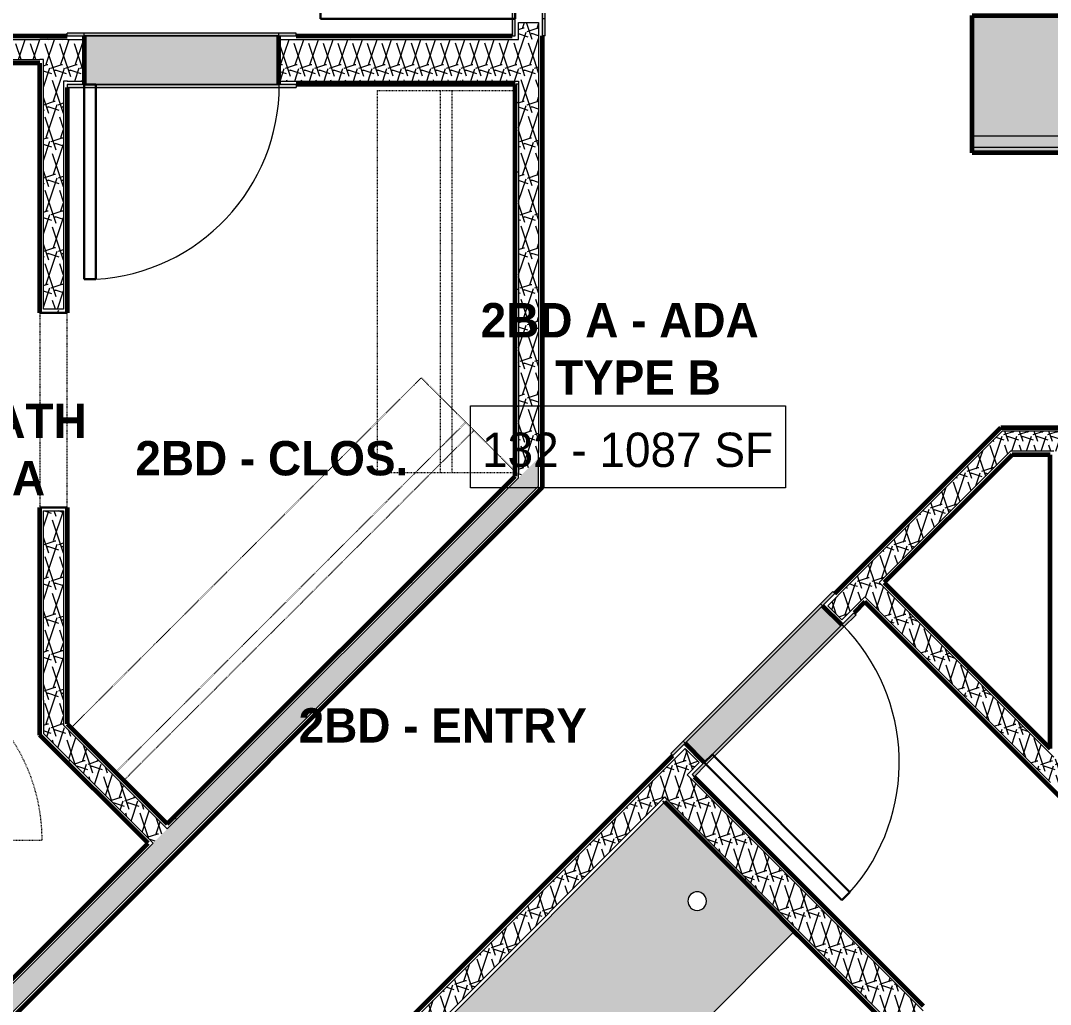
# Model space of a CAD drawing. Header units: inches. Extents: x -4110 to -1807, y 9775 to 11251.
# Drawn here: x -2441.7 to -2261.8, y 10514.4 to 10686.3 of the extents above; entities that cross this region are included whole.
import ezdxf

# ---------------------------------------------------------------- set-up
doc = ezdxf.new("R2010")
doc.units = ezdxf.units.IN
doc.header["$MEASUREMENT"] = 0
doc.linetypes.add('Dash', pattern=[0.25, 0.125, -0.125])
doc.linetypes.add('Overhead', pattern=[0.15625, 0.09375, -0.0625])
for name, color, linetype, lineweight in [('0-1', 7, 'Continuous', 5), ('0-2', 7, 'Continuous', 9), ('A-AREA-IDEN', 2, 'Continuous', 9), ('A-DETL-MEDM-1', 50, 'Continuous', 30), ('A-DETL-MEDM-2', 33, 'Overhead', 9), ('A-DOOR-3', 7, 'Continuous', 9), ('A-DOOR-4', 50, 'Continuous', 30), ('A-DOOR-5', 31, 'Overhead', 9), ('A-DOOR-FRAM-1', 31, 'Continuous', 18), ('A-DOOR-FRAM-2', 7, 'Continuous', 9), ('A-WALL-1', 8, 'Continuous', 5), ('A-WALL-5', 250, 'Continuous', 60), ('A-WALL-6', 10, 'Continuous', 18), ('A-WALL-PATT-1', 7, 'Continuous', 9), ('A-WALL-PATT-2', 253, 'Continuous', 9), ('I-WALL-1', 8, 'Continuous', 5), ('I-WALL-2', 250, 'Continuous', 60), ('I-WALL-3', 10, 'Continuous', 18), ('P-SANR-FIXT-2', 7, 'Continuous', 9), ('P-SANR-FIXT-3', 90, 'Continuous', 9), ('P-SANR-FIXT-4', 253, 'Continuous', 9), ('P-SANR-FIXT-HDLN-1', 7, 'Dash', 9), ('Q-CASE-1', 7, 'Continuous', 9), ('Q-CASE-6', 253, 'Continuous', 9), ('Q-CASE-7', 250, 'Continuous', 60), ('Q-CASE-HDLN-1', 7, 'Dash', 9)]:
    doc.layers.add(name, color=color, linetype=linetype, lineweight=lineweight)
doc.styles.add('Century Gothic', font='ufonts.com_century-gothic.ttf', dxfattribs={"height": 6})
doc.styles.add('Century Gothic_B', font='GOTHICB.TTF', dxfattribs={"height": 6})
pattern_1 = [(0, (0, 0), (20.48, 5.12), [0.845, -14.515, 0.845, -14.515, -81.92]), (0, (0, 0), (20.48, 5.12), [-30.72, 0.845, -29.875, 0.845, -14.515, -35.84]), (0, (0, 0), (20.48, 5.12), [-76.8, 0.845, -9.395, 0.845, -24.755]), (120, (7.68, 2.56), (-14.67405, 15.1762003), [0.845, -14.515, 0.845, -14.515, -81.92]), (120, (7.68, 2.56), (-14.67405, 15.1762003), [-30.72, 0.845, -29.875, 0.845, -14.515, -35.84]), (120, (7.68, 2.56), (-14.67405, 15.1762003), [-76.8, 0.845, -9.395, 0.845, -24.755]), (240, (10.24, 12.8), (-5.80595, -20.2962003), [0.845, -14.515, 0.845, -14.515, -81.92]), (240, (10.24, 12.8), (-5.80595, -20.2962003), [-30.72, 0.845, -29.875, 0.845, -14.515, -35.84]), (240, (10.24, 12.8), (-5.80595, -20.2962003), [-76.8, 0.845, -9.395, 0.845, -24.755])]
pattern_2 = [(161.57, (0.32, 0.32), (-2.560496185, -0.000537386), [0, -18.214, 2.022, 0]), (18.43, (-0.32, 0.32), (-2.560496185, 0.000537386), [0, -18.214, 2.022, 0]), (108.43, (0.32, 0.32), (1.27922091, -6.400876726), [6.07, -14.166]), (71.57, (-0.32, 0.32), (1.27922091, 6.400876726), [6.07, -14.166])]

# ---------------------------------------------------------------- blocks, each defined once
blk = doc.blocks.new('SWING - SINGLE - FLUSH - SWING - FLUSH - 2-10 x 6-8 - PRIVACY-3983846-ENLARGED RCP - 1ST FLOOR PLAN - WEST')
at = {"layer": 'A-DOOR-FRAM-1'}
for points in [[(-20, 2.38), (-17, 2.38), (-17, 2.88), (-20, 2.88)], [(-17, 2.38), (17, 2.38), (17, 2.88), (-17, 2.88)], [(17, 2.38), (20, 2.38), (20, 2.88), (17, 2.88)], [(-20, -2.87), (-17, -2.87), (-17, -2.37), (-20, -2.37)], [(-17, -2.37), (-17, -2.87), (17, -2.87), (17, -2.37), (-16.46, -2.37)], [(17, -2.87), (20, -2.87), (20, -2.37), (17, -2.37)]]:
    blk.add_hatch(color=256, dxfattribs=at).paths.add_polyline_path(points, flags=0)
at = {"layer": 'A-DOOR-3'}
blk.add_arc((17, -2.37), 34.07, 180, 266.6343, dxfattribs=at)
at = {"layer": 'A-DOOR-4'}
for p, q in [((15, -2.37), (15, -36.38)), ((17, -2.37), (15, -2.37)), ((17, -2.37), (17, -36.38)), ((17, -36.38), (15, -36.38))]:
    blk.add_line(p, q, dxfattribs=at)
at = {"layer": 'A-DOOR-FRAM-2'}
for p, q in [((-17, 2.88), (-20, 2.88)), ((-20, 2.88), (-20, 2.38)), ((-20, 2.38), (-17, 2.38)), ((17, 2.88), (-17, 2.88)), ((-17, 2.88), (-17, 2.38)), ((-17, 2.38), (17, 2.38)), ((20, 2.88), (17, 2.88)), ((17, 2.88), (17, 2.38)), ((17, 2.38), (20, 2.38)), ((20, 2.88), (20, 2.38)), ((-17, -2.37), (-20, -2.37)), ((-20, -2.87), (-20, -2.37)), ((-20, -2.87), (-17, -2.87)), ((17, -2.37), (-17, -2.37)), ((-17, -2.87), (-17, -2.37)), ((-17, -2.87), (17, -2.87)), ((20, -2.37), (17, -2.37)), ((17, -2.87), (17, -2.37)), ((17, -2.87), (20, -2.87)), ((20, -2.87), (20, -2.37))]:
    blk.add_line(p, q, dxfattribs=at)
blk = doc.blocks.new('CTS6032CP - CTS6032CP-3806613-ENLARGED RCP - 1ST FLOOR PLAN - WEST')
at = {"layer": 'P-SANR-FIXT-3'}
h = blk.add_hatch(color=256, dxfattribs=at)
h.paths.add_polyline_path([(0, -33), (0.13, -33), (0.13, -32), (59.88, -32), (59.88, -33), (60, -33), (60, 0), (0, 0), (0, -32.12)], flags=0)
h.paths.add_polyline_path([(50.85, -17.4), (50.59, -17.06), (50.43, -16.67), (50.38, -16.25), (50.43, -15.83), (50.59, -15.44), (50.85, -15.1), (51.19, -14.84), (51.58, -14.68), (52, -14.62), (52.42, -14.68), (52.81, -14.84), (53.19, -15.15), (53.41, -15.44), (53.57, -15.83), (53.63, -16.25), (53.57, -16.67), (53.41, -17.06), (53.15, -17.4), (52.81, -17.66), (52.42, -17.82), (52, -17.87), (51.58, -17.82), (51.19, -17.66)], flags=0)
at = {"layer": 'P-SANR-FIXT-2'}
for p, q in [((0, -33), (0, 0)), ((0, 0), (60, 0)), ((60, 0), (60, -33)), ((59.88, -32), (0.13, -32)), ((0.13, -32), (0.13, -33)), ((59.88, -33), (59.88, -32)), ((0.13, -33), (0, -33)), ((60, -33), (59.88, -33))]:
    blk.add_line(p, q, dxfattribs=at)
for radius, start, end in [(1.62, 0, 180), (1.63, 180, 360)]:
    blk.add_arc((52, -16.25), radius, start, end, dxfattribs=at)
blk = doc.blocks.new('Door-Opening - CLEAR OPENING - 34_ x 80_-3928388-ENLARGED RCP - 1ST FLOOR PLAN - WEST')
at = {"layer": 'A-DETL-MEDM-1'}
for p, q in [((-17.32, 2.38), (-17.32, -2.37)), ((16.68, -2.37), (16.68, 2.38))]:
    blk.add_line(p, q, dxfattribs=at)
at = {"layer": 'A-DETL-MEDM-2'}
blk.add_line((-17.32, -2.37), (16.68, -2.37), dxfattribs=at)
at = {"layer": 'A-DOOR-5'}
blk.add_line((16.68, 2.38), (-17.32, 2.38), dxfattribs=at)
blk = doc.blocks.new('OD_CW_Closet - OD_CW_Closet-3809433-ENLARGED RCP - 1ST FLOOR PLAN - WEST')
at = {"layer": 'Q-CASE-HDLN-1'}
for p, q in [((0.74, -24), (0.74, 0)), ((0.74, 0), (67.55, 0)), ((67.55, 0), (67.55, -24)), ((0.74, -11), (67.55, -11)), ((0.74, -13), (67.55, -13))]:
    blk.add_line(p, q, dxfattribs=at)
blk = doc.blocks.new('OD_CW_Closet - OD_CW_Closet-3810279-ENLARGED RCP - 1ST FLOOR PLAN - WEST')
at = {"layer": 'Q-CASE-HDLN-1'}
for p, q in [((0.74, 0), (87.24, 0)), ((87.24, 0), (87.24, -23.16)), ((0.74, -11), (87.24, -11)), ((0.74, -13), (87.24, -13))]:
    blk.add_line(p, q, dxfattribs=at)
blk = doc.blocks.new('SWING - SINGLE - FLUSH - SWING - FLUSH - 2-10 x 6-8 - PRIVACY-3983848-ENLARGED RCP - 1ST FLOOR PLAN - WEST')
at = {"layer": 'A-DOOR-FRAM-1'}
for points in [[(-17, 4.75), (-20, 4.75), (-20, 4.25), (-17, 4.25)], [(-3.1, 4.75), (-17, 4.75), (-17, 4.25), (17, 4.25), (17, 4.75)], [(20, 4.75), (17, 4.75), (17, 4.25), (20, 4.25), (20, 4.29)], [(-17, -4.25), (-20, -4.25), (-20, -4.75), (-17, -4.75)], [(-17, -4.25), (-17, -4.75), (17, -4.75), (17, -4.25), (-3.1, -4.25)], [(20, -4.25), (17, -4.25), (17, -4.75), (20, -4.75), (20, -4.36)]]:
    blk.add_hatch(color=256, dxfattribs=at).paths.add_polyline_path(points, flags=0)
at = {"layer": 'A-DOOR-3'}
blk.add_arc((17, 4.25), 34.07, 93.3657, 180, dxfattribs=at)
at = {"layer": 'A-DOOR-4'}
for p, q in [((15, 4.25), (15, 38.26)), ((17, 38.26), (15, 38.26)), ((17, 4.25), (17, 38.26)), ((17, 4.25), (15, 4.25))]:
    blk.add_line(p, q, dxfattribs=at)
at = {"layer": 'A-DOOR-FRAM-2'}
for p, q in [((-17, 4.75), (-20, 4.75)), ((-20, 4.25), (-20, 4.75)), ((-20, 4.25), (-17, 4.25)), ((17, 4.75), (-17, 4.75)), ((-17, 4.25), (-17, 4.75)), ((-17, 4.25), (17, 4.25)), ((20, 4.75), (17, 4.75)), ((17, 4.25), (17, 4.75)), ((17, 4.25), (20, 4.25)), ((20, 4.25), (20, 4.75)), ((-17, -4.25), (-20, -4.25)), ((-20, -4.25), (-20, -4.75)), ((-20, -4.75), (-17, -4.75)), ((17, -4.25), (-17, -4.25)), ((-17, -4.25), (-17, -4.75)), ((-17, -4.75), (17, -4.75)), ((20, -4.25), (17, -4.25)), ((17, -4.25), (17, -4.75)), ((17, -4.75), (20, -4.75)), ((20, -4.25), (20, -4.75))]:
    blk.add_line(p, q, dxfattribs=at)
blk = doc.blocks.new('OD_CW_Base Cabinet - OD_CW_Base Cabinet-3907250-ENLARGED RCP - 1ST FLOOR PLAN - WEST')
at = {"layer": 'Q-CASE-6'}
for points in [[(0.74, 0), (0.74, -1), (132.74, -1), (132.74, 0), (90.41, 0)], [(132.74, -1), (0.74, -1), (0.74, -3), (132.74, -3)], [(132.74, -3), (0.74, -3), (0.74, -24), (132.74, -24)]]:
    blk.add_hatch(color=256, dxfattribs=at).paths.add_polyline_path(points, flags=0)
at = {"layer": 'Q-CASE-1'}
for p, q in [((0.74, 0), (0.74, -1)), ((132.74, 0), (0.74, 0)), ((132.74, -1), (0.74, -1)), ((0.74, -1), (0.74, -3)), ((132.74, -1), (0.74, -1)), ((132.74, -1), (132.74, 0)), ((132.74, -3), (132.74, -1)), ((0.74, -3), (0.74, -24)), ((132.74, -3), (0.74, -3)), ((132.74, -24), (132.74, -3)), ((132.74, -24), (0.74, -24))]:
    blk.add_line(p, q, dxfattribs=at)
at = {"layer": 'Q-CASE-7'}
for p, q in [((0.74, -24), (0.74, 0)), ((0.74, 0), (132.74, 0)), ((132.74, 0), (132.74, -24)), ((132.74, -24), (0.74, -24))]:
    blk.add_line(p, q, dxfattribs=at)
blk = doc.blocks.new('SWING - SINGLE - FLUSH - SWING - FLUSH - 2-10 x 6-8 - PRIVACY-3983842-ENLARGED RCP - 1ST FLOOR PLAN - WEST')
at = {"layer": 'A-DOOR-FRAM-1'}
for points in [[(-20, 2.37), (-17, 2.37), (-17, 2.87), (-20, 2.87)], [(-7.96, 2.37), (17, 2.37), (17, 2.87), (-17, 2.87), (-17, 2.37)], [(17, 2.37), (20, 2.37), (20, 2.87), (17, 2.87)], [(-19.52, -2.88), (-17, -2.88), (-17, -2.38), (-20, -2.38), (-20, -2.88), (-19.8, -2.88)], [(-17, -2.88), (17, -2.88), (17, -2.38), (-17, -2.38)], [(17, -2.88), (20, -2.88), (20, -2.38), (17, -2.38)]]:
    blk.add_hatch(color=256, dxfattribs=at).paths.add_polyline_path(points, flags=0)
at = {"layer": 'A-DOOR-3'}
blk.add_arc((17, 2.37), 34.07, 93.3657, 180, dxfattribs=at)
at = {"layer": 'A-DOOR-4'}
for p, q in [((15, 2.37), (15, 36.38)), ((17, 36.38), (15, 36.38)), ((17, 2.37), (17, 36.38)), ((17, 2.37), (15, 2.37))]:
    blk.add_line(p, q, dxfattribs=at)
at = {"layer": 'A-DOOR-FRAM-2'}
for p, q in [((-17, 2.87), (-20, 2.87)), ((-20, 2.37), (-20, 2.87)), ((-20, 2.37), (-17, 2.37)), ((17, 2.87), (-17, 2.87)), ((-17, 2.37), (-17, 2.87)), ((-17, 2.37), (17, 2.37)), ((20, 2.87), (17, 2.87)), ((17, 2.37), (17, 2.87)), ((17, 2.37), (20, 2.37)), ((20, 2.37), (20, 2.87)), ((-17, -2.38), (-20, -2.38)), ((-20, -2.38), (-20, -2.88)), ((-20, -2.88), (-17, -2.88)), ((17, -2.38), (-17, -2.38)), ((-17, -2.38), (-17, -2.88)), ((-17, -2.88), (17, -2.88)), ((20, -2.38), (17, -2.38)), ((17, -2.38), (17, -2.88)), ((17, -2.88), (20, -2.88)), ((20, -2.38), (20, -2.88))]:
    blk.add_line(p, q, dxfattribs=at)
blk = doc.blocks.new('The Shower - The Shower-4051523-ENLARGED RCP - 1ST FLOOR PLAN - WEST')
at = {"layer": 'P-SANR-FIXT-3'}
h = blk.add_hatch(color=256, dxfattribs=at)
h.paths.add_polyline_path([(38.5, 39.25), (0, 39.25), (0, 0.5), (38.5, 0.5), (38.5, 31.36)], flags=0)
h.paths.add_polyline_path([(20.75, 35.56), (20.7, 35.17), (20.55, 34.81), (20.31, 34.5), (20, 34.26), (19.64, 34.11), (19.25, 34.06), (18.86, 34.11), (18.5, 34.26), (18.19, 34.5), (17.95, 34.81), (17.8, 35.17), (17.75, 35.59), (17.8, 35.95), (17.95, 36.31), (18.19, 36.62), (18.5, 36.86), (18.86, 37.01), (19.25, 37.06), (19.64, 37.01), (20.04, 36.83), (20.31, 36.62), (20.55, 36.31), (20.7, 35.95), (20.75, 35.59)], flags=0)
at = {"layer": 'P-SANR-FIXT-4'}
blk.add_hatch(color=256, dxfattribs=at).paths.add_polyline_path([(20.75, 35.56), (20.7, 35.95), (20.55, 36.31), (20.31, 36.62), (20, 36.86), (19.64, 37.01), (19.25, 37.06), (18.86, 37.01), (18.5, 36.86), (18.19, 36.62), (17.95, 36.31), (17.8, 35.95), (17.75, 35.53), (17.8, 35.17), (17.95, 34.81), (18.19, 34.5), (18.5, 34.26), (18.86, 34.11), (19.25, 34.06), (19.64, 34.11), (20, 34.26), (20.31, 34.5), (20.55, 34.81), (20.7, 35.17), (20.75, 35.54)], flags=0)
at = {"layer": 'P-SANR-FIXT-2'}
for p, q in [((0, 0.5), (0, 39.25)), ((0, 39.25), (38.5, 39.25)), ((38.5, 39.25), (38.5, 0.5)), ((38.5, 0.5), (0, 0.5))]:
    blk.add_line(p, q, dxfattribs=at)
for start, end in [(0, 180), (180, 360)]:
    blk.add_arc((19.25, 35.56), 1.5, start, end, dxfattribs=at)
at = {"layer": 'P-SANR-FIXT-HDLN-1'}
blk.add_line((35, 39.25), (35, 71.25), dxfattribs=at)
blk.add_arc((35, 39.25), 32, 90, 180, dxfattribs=at)
blk = doc.blocks.new('CTR - 1st Phase - Unit Layouts_rvt-1-ENLARGED RCP - 1ST FLOOR PLAN - WEST')
at = {"layer": 'A-WALL-1'}
blk.add_hatch(color=256, dxfattribs=at).paths.add_polyline_path([(-2322.24, 10556.64), (-2298.2, 10580.69), (-2301.56, 10584.05), (-2325.6, 10560), (-2322.69, 10557.09)], flags=0)
at = {"layer": 'A-WALL-PATT-1'}
h = blk.add_hatch(dxfattribs=at)
h.set_pattern_fill('FP_1', color=256, style=0, pattern_type=2)
h.set_pattern_definition(pattern_1)
h.paths.add_polyline_path([(-2355.31, 10682.98), (-2354.69, 10682.98), (-2354.69, 10685.98), (-2352.94, 10685.98), (-2352.94, 10686.6), (-2355.31, 10686.6), (-2355.31, 10683.6)], flags=0)
h.paths.add_polyline_path([(-2352.94, 10720.6), (-2352.94, 10721.23), (-2354.69, 10721.23), (-2354.69, 10814.49), (-2355.31, 10814.49), (-2355.31, 10720.6), (-2354.68, 10720.6)], flags=0)
h = blk.add_hatch(dxfattribs=at)
h.set_pattern_fill('FP_1', color=256, style=0, pattern_type=2)
h.set_pattern_definition(pattern_1)
h.paths.add_polyline_path([(-2351.19, 10679.35), (-2350.56, 10679.35), (-2350.56, 10686.6), (-2352.94, 10686.6), (-2352.94, 10685.98), (-2351.19, 10685.98), (-2351.19, 10682.98)], flags=0)
h.paths.add_polyline_path([(-2350.56, 10720.6), (-2350.56, 10814.49), (-2351.19, 10814.49), (-2351.19, 10721.23), (-2352.94, 10721.23), (-2352.92, 10720.6), (-2351.19, 10720.6)], flags=0)
h = blk.add_hatch(dxfattribs=at)
h.set_pattern_fill('FP_1', color=256, style=0, pattern_type=2)
h.set_pattern_definition(pattern_1)
h.paths.add_polyline_path([(-2438.31, 10682.98), (-2434.19, 10682.98), (-2434.19, 10683.6), (-2508.69, 10683.6), (-2508.69, 10682.98), (-2477.82, 10682.98)], flags=0)
h = blk.add_hatch(dxfattribs=at)
h.set_pattern_fill('FP_1', color=256, style=0, pattern_type=2)
h.set_pattern_definition(pattern_1)
h.paths.add_polyline_path([(-2433.56, 10563.41), (-2433.56, 10601.23), (-2435.94, 10601.23), (-2435.94, 10600.6), (-2434.19, 10600.6), (-2434.19, 10564.04)], flags=0)
h.paths.add_polyline_path([(-2433.56, 10635.23), (-2433.56, 10675.73), (-2434.19, 10675.73), (-2434.19, 10635.85), (-2435.94, 10635.85), (-2435.94, 10635.23), (-2434.19, 10635.23)], flags=0)
h.paths.add_polyline_path([(-2434.19, 10682.98), (-2433.56, 10682.98), (-2433.56, 10683.6), (-2434.19, 10683.6)], flags=0)
h = blk.add_hatch(dxfattribs=at)
h.set_pattern_fill('FP_1', color=256, style=0, pattern_type=2)
h.set_pattern_definition(pattern_1)
h.paths.add_polyline_path([(-2430.56, 10682.98), (-2430.56, 10683.6), (-2433.56, 10683.6), (-2433.56, 10682.98)], flags=0)
h.paths.add_polyline_path([(-2364.7, 10682.98), (-2355.31, 10682.98), (-2355.31, 10683.6), (-2396.56, 10683.6), (-2396.56, 10682.98), (-2393.56, 10682.98)], flags=0)
h = blk.add_hatch(dxfattribs=at)
h.set_pattern_fill('FP_1', color=256, style=0, pattern_type=2)
h.set_pattern_definition(pattern_1)
h.paths.add_polyline_path([(-2477.82, 10678.85), (-2438.31, 10678.85), (-2438.31, 10679.48), (-2508.69, 10679.48), (-2508.69, 10678.85), (-2484.69, 10678.85)], flags=0)
h = blk.add_hatch(dxfattribs=at)
h.set_pattern_fill('FP_1', color=256, style=0, pattern_type=2)
h.set_pattern_definition(pattern_1)
h.paths.add_polyline_path([(-2351.19, 10604.95), (-2350.56, 10605.58), (-2350.56, 10679.35), (-2351.19, 10679.35), (-2351.19, 10605.58)], flags=0)
h = blk.add_hatch(dxfattribs=at)
h.set_pattern_fill('FP_1', color=256, style=0, pattern_type=2)
h.set_pattern_definition(pattern_1)
h.paths.add_polyline_path([(-2433.56, 10675.1), (-2430.56, 10675.1), (-2430.56, 10675.73), (-2433.56, 10675.73)], flags=0)
h.paths.add_polyline_path([(-2393.56, 10675.1), (-2355.31, 10675.1), (-2355.32, 10675.73), (-2396.56, 10675.73), (-2396.56, 10675.1)], flags=0)
h = blk.add_hatch(dxfattribs=at)
h.set_pattern_fill('FP_1', color=256, style=0, pattern_type=2)
h.set_pattern_definition(pattern_1)
h.paths.add_polyline_path([(-2355.31, 10606.66), (-2354.69, 10607.29), (-2354.69, 10675.73), (-2355.31, 10675.73), (-2355.31, 10607.29)], flags=0)
h = blk.add_hatch(dxfattribs=at)
h.set_pattern_fill('FP_1', color=256, style=0, pattern_type=2)
h.set_pattern_definition(pattern_1)
h.paths.add_polyline_path([(-2269.56, 10614.54), (-2257.05, 10614.54), (-2257.05, 10615.16), (-2269.56, 10615.16), (-2270.18, 10614.54)], flags=0)
h = blk.add_hatch(dxfattribs=at)
h.set_pattern_fill('FP_1', color=256, style=0, pattern_type=2)
h.set_pattern_definition(pattern_1)
h.paths.add_polyline_path([(-2480.68, 10480.41), (-2478.37, 10482.72), (-2477.13, 10481.48), (-2476.69, 10481.92), (-2478.37, 10483.6), (-2481.12, 10480.85)], flags=0)
h.paths.add_polyline_path([(-2451.24, 10507.38), (-2450.8, 10507.82), (-2452.03, 10509.06), (-2448.94, 10512.15), (-2449.38, 10512.59), (-2452.92, 10509.06), (-2451.68, 10507.82)], flags=0)
h.paths.add_polyline_path([(-2446.47, 10514.62), (-2418.53, 10542.55), (-2418.98, 10543), (-2446.91, 10515.07)], flags=0)
h.paths.add_polyline_path([(-2416.06, 10545.03), (-2354.69, 10606.4), (-2354.69, 10607.29), (-2416.5, 10545.47), (-2416.24, 10545.21)], flags=0)
h = blk.add_hatch(dxfattribs=at)
h.set_pattern_fill('FP_1', color=256, style=0, pattern_type=2)
h.set_pattern_definition(pattern_1)
h.paths.add_polyline_path([(-2410.81, 10473.91), (-2406.09, 10478.63), (-2404.86, 10477.39), (-2404.42, 10477.83), (-2406.09, 10479.51), (-2411.25, 10474.36)], flags=0)
h.paths.add_polyline_path([(-2380.37, 10501.87), (-2379.93, 10502.31), (-2381.17, 10503.55), (-2325.6, 10559.12), (-2324.36, 10557.88), (-2323.92, 10558.32), (-2325.6, 10560), (-2382.05, 10503.55), (-2380.82, 10502.31)], flags=0)
h.paths.add_polyline_path([(-2299.88, 10582.37), (-2299.44, 10582.81), (-2300.68, 10584.05), (-2297.08, 10587.64), (-2297.53, 10588.08), (-2301.56, 10584.05), (-2300.03, 10582.52)], flags=0)
h = blk.add_hatch(dxfattribs=at)
h.set_pattern_fill('FP_1', color=256, style=0, pattern_type=2)
h.set_pattern_definition(pattern_1)
h.paths.add_polyline_path([(-2258.48, 10549.04), (-2257.6, 10549.04), (-2294.17, 10585.61), (-2294.61, 10585.16), (-2261.1, 10551.66)], flags=0)
h.paths.add_polyline_path([(-2297.08, 10587.64), (-2296.64, 10588.08), (-2297.08, 10588.52), (-2297.53, 10588.08), (-2297.12, 10587.67)], flags=0)
h = blk.add_hatch(dxfattribs=at)
h.set_pattern_fill('FP_1', color=256, style=0, pattern_type=2)
h.set_pattern_definition(pattern_1)
h.paths.add_polyline_path([(-2256.78, 10553.16), (-2255.89, 10553.16), (-2257.68, 10554.95), (-2257.68, 10554.07), (-2257.05, 10553.44)], flags=0)
h.paths.add_polyline_path([(-2261.18, 10557.57), (-2261.18, 10558.45), (-2291.25, 10588.52), (-2291.69, 10588.08), (-2261.73, 10558.11)], flags=0)
h = blk.add_hatch(dxfattribs=at)
h.set_pattern_fill('FP_1', color=256, style=0, pattern_type=2)
h.set_pattern_definition(pattern_1)
h.paths.add_polyline_path([(-2419.42, 10542.55), (-2418.98, 10543), (-2438.31, 10562.33), (-2438.31, 10561.45), (-2419.86, 10543)], flags=0)
h = blk.add_hatch(dxfattribs=at)
h.set_pattern_fill('FP_1', color=256, style=0, pattern_type=2)
h.set_pattern_definition(pattern_1)
h.paths.add_polyline_path([(-2279.85, 10509.12), (-2279.85, 10510), (-2324.36, 10554.52), (-2324.81, 10554.08), (-2280.73, 10510)], flags=0)
h = blk.add_hatch(dxfattribs=at)
h.set_pattern_fill('FP_1', color=256, style=0, pattern_type=2)
h.set_pattern_definition(pattern_1)
h.paths.add_polyline_path([(-2283.97, 10504.58), (-2283.97, 10505.47), (-2328.7, 10550.19), (-2329.14, 10549.75), (-2305.54, 10526.15)], flags=0)
at = {"layer": 'A-WALL-PATT-2'}
h = blk.add_hatch(dxfattribs=at)
h.set_pattern_fill('FP_2', color=256, style=0, pattern_type=2)
h.set_pattern_definition(pattern_2)
h.paths.add_polyline_path([(-2354.69, 10679.35), (-2351.19, 10679.35), (-2351.19, 10685.98), (-2354.69, 10685.98), (-2354.69, 10682.98)], flags=0)
h.paths.add_polyline_path([(-2352.94, 10721.23), (-2351.19, 10721.23), (-2351.19, 10814.49), (-2354.69, 10814.49), (-2354.69, 10721.23)], flags=0)
h = blk.add_hatch(dxfattribs=at)
h.set_pattern_fill('FP_2', color=256, style=0, pattern_type=2)
h.set_pattern_definition(pattern_2)
h.paths.add_polyline_path([(-2477.82, 10679.48), (-2437.69, 10679.48), (-2437.69, 10682.98), (-2508.69, 10682.98), (-2508.69, 10679.48), (-2484.69, 10679.48)], flags=0)
h = blk.add_hatch(dxfattribs=at)
h.set_pattern_fill('FP_2', color=256, style=0, pattern_type=2)
h.set_pattern_definition(pattern_2)
h.paths.add_polyline_path([(-2434.19, 10563.16), (-2434.19, 10600.6), (-2437.69, 10600.6), (-2437.69, 10566.66), (-2434.45, 10563.41)], flags=0)
h.paths.add_polyline_path([(-2435.94, 10635.85), (-2434.19, 10635.85), (-2434.19, 10682.98), (-2437.69, 10682.98), (-2437.69, 10635.85)], flags=0)
h = blk.add_hatch(dxfattribs=at)
h.set_pattern_fill('FP_2', color=256, style=0, pattern_type=2)
h.set_pattern_definition(pattern_2)
h.paths.add_polyline_path([(-2433.56, 10675.73), (-2430.56, 10675.73), (-2430.56, 10682.98), (-2434.19, 10682.98), (-2434.19, 10675.73)], flags=0)
h.paths.add_polyline_path([(-2396.56, 10675.73), (-2354.69, 10675.73), (-2354.69, 10682.98), (-2396.56, 10682.98)], flags=0)
h = blk.add_hatch(dxfattribs=at)
h.set_pattern_fill('FP_2', color=256, style=0, pattern_type=2)
h.set_pattern_definition(pattern_2)
h.paths.add_polyline_path([(-2354.69, 10606.4), (-2351.19, 10609.9), (-2351.19, 10679.35), (-2354.69, 10679.35), (-2354.69, 10606.66)], flags=0)
h = blk.add_hatch(dxfattribs=at)
h.set_pattern_fill('FP_2', color=256, style=0, pattern_type=2)
h.set_pattern_definition(pattern_2)
h.paths.add_polyline_path([(-2291.69, 10588.08), (-2265.23, 10614.54), (-2270.18, 10614.54), (-2294.17, 10590.56), (-2292.13, 10588.52)], flags=0)
h = blk.add_hatch(dxfattribs=at)
h.set_pattern_fill('FP_2', color=256, style=0, pattern_type=2)
h.set_pattern_definition(pattern_2)
h.paths.add_polyline_path([(-2264.35, 10611.04), (-2257.68, 10611.04), (-2257.68, 10614.54), (-2265.23, 10614.54), (-2268.73, 10611.04), (-2267.85, 10611.04)], flags=0)
h = blk.add_hatch(dxfattribs=at)
h.set_pattern_fill('FP_2', color=256, style=0, pattern_type=2)
h.set_pattern_definition(pattern_2)
h.paths.add_polyline_path([(-2478.21, 10477.93), (-2475.9, 10480.24), (-2478.37, 10482.72), (-2480.68, 10480.41), (-2478.59, 10478.32)], flags=0)
h.paths.add_polyline_path([(-2449.56, 10506.58), (-2351.19, 10604.95), (-2351.19, 10609.9), (-2452.03, 10509.06), (-2450.8, 10507.82)], flags=0)
h = blk.add_hatch(dxfattribs=at)
h.set_pattern_fill('FP_2', color=256, style=0, pattern_type=2)
h.set_pattern_definition(pattern_2)
h.paths.add_polyline_path([(-2256.15, 10552.54), (-2294.17, 10590.56), (-2296.64, 10588.08), (-2261.1, 10552.54), (-2256.78, 10552.54)], flags=0)
h = blk.add_hatch(dxfattribs=at)
h.set_pattern_fill('FP_2', color=256, style=0, pattern_type=2)
h.set_pattern_definition(pattern_2)
h.paths.add_polyline_path([(-2405.86, 10473.91), (-2403.62, 10476.15), (-2406.09, 10478.63), (-2408.33, 10476.39), (-2406.3, 10474.36)], flags=0)
h.paths.add_polyline_path([(-2378.69, 10501.08), (-2323.13, 10556.64), (-2325.6, 10559.12), (-2381.17, 10503.55), (-2379.93, 10502.31)], flags=0)
h.paths.add_polyline_path([(-2298.2, 10581.57), (-2294.17, 10585.61), (-2296.64, 10588.08), (-2300.68, 10584.05), (-2299.44, 10582.81)], flags=0)
h = blk.add_hatch(dxfattribs=at)
h.set_pattern_fill('FP_2', color=256, style=0, pattern_type=2)
h.set_pattern_definition(pattern_2)
h.paths.add_polyline_path([(-2418.53, 10542.55), (-2416.06, 10545.03), (-2437.69, 10566.66), (-2437.69, 10561.71), (-2418.63, 10542.65)], flags=0)
h = blk.add_hatch(dxfattribs=at)
h.set_pattern_fill('FP_2', color=256, style=0, pattern_type=2)
h.set_pattern_definition(pattern_2)
h.paths.add_polyline_path([(-2283.35, 10504.84), (-2283.35, 10512.62), (-2325.25, 10554.52), (-2329.14, 10550.63), (-2283.97, 10505.47)], flags=0)
at = {"layer": 'I-WALL-1'}
blk.add_hatch(color=256, dxfattribs=at).paths.add_polyline_path([(-2430.3, 10675.1), (-2396.56, 10675.1), (-2396.56, 10683.6), (-2430.56, 10683.6), (-2430.56, 10675.1)], flags=0)
at = {"layer": 'A-WALL-5'}
for p, q in [((-2508.69, 10683.6), (-2438.31, 10683.6)), ((-2438.31, 10683.6), (-2434.19, 10683.6)), ((-2434.19, 10683.6), (-2433.56, 10683.6)), ((-2350.56, 10683.6), (-2350.56, 10679.35)), ((-2438.31, 10678.85), (-2508.69, 10678.85)), ((-2438.31, 10635.23), (-2438.31, 10678.85)), ((-2350.56, 10679.35), (-2350.56, 10611.41)), ((-2433.56, 10674.6), (-2433.56, 10635.23)), ((-2355.31, 10606.66), (-2355.31, 10675.1)), ((-2294.17, 10591.44), (-2270.44, 10615.16)), ((-2270.44, 10615.16), (-2269.56, 10615.16)), ((-2269.56, 10615.16), (-2263.72, 10615.16)), ((-2263.72, 10615.16), (-2257.05, 10615.16)), ((-2350.56, 10611.41), (-2350.56, 10605.58)), ((-2268.47, 10610.41), (-2290.81, 10588.08)), ((-2261.8, 10610.41), (-2268.47, 10610.41)), ((-2261.8, 10586.41), (-2261.8, 10610.41)), ((-2416.06, 10545.91), (-2355.31, 10606.66)), ((-2350.56, 10605.58), (-2350.56, 10604.69)), ((-2350.56, 10604.69), (-2447.44, 10507.82)), ((-2438.31, 10568.16), (-2438.31, 10601.23)), ((-2433.56, 10601.23), (-2433.56, 10563.41)), ((-2297.08, 10588.52), (-2294.17, 10591.44)), ((-2299.44, 10586.17), (-2297.53, 10588.08)), ((-2297.53, 10588.08), (-2297.08, 10588.52)), ((-2290.81, 10588.08), (-2261.8, 10559.08)), ((-2261.8, 10559.08), (-2261.8, 10586.41)), ((-2298.2, 10580.69), (-2301.56, 10584.05)), ((-2294.17, 10584.72), (-2296.08, 10582.81)), ((-2262.61, 10553.16), (-2294.17, 10584.72)), ((-2438.31, 10562.33), (-2438.31, 10568.16)), ((-2438.31, 10561.45), (-2438.31, 10562.33)), ((-2433.56, 10563.41), (-2416.06, 10545.91)), ((-2419.42, 10542.55), (-2438.31, 10561.45)), ((-2325.6, 10560), (-2322.24, 10556.64)), ((-2379.93, 10505.67), (-2327.72, 10557.88)), ((-2324.01, 10554.17), (-2283.97, 10514.13)), ((-2258.48, 10549.04), (-2262.61, 10553.16)), ((-2329.14, 10549.75), (-2329.31, 10549.57)), ((-2283.97, 10504.58), (-2329.14, 10549.75)), ((-2446.47, 10515.51), (-2419.42, 10542.55))]:
    blk.add_line(p, q, dxfattribs=at)
at = {"layer": 'A-WALL-6'}
for p, q in [((-2354.69, 10682.98), (-2354.69, 10685.98)), ((-2354.69, 10685.98), (-2352.94, 10685.98)), ((-2352.94, 10685.98), (-2351.19, 10685.98)), ((-2351.19, 10685.98), (-2351.19, 10679.35)), ((-2508.69, 10682.98), (-2438.31, 10682.98)), ((-2437.69, 10682.98), (-2438.31, 10682.98)), ((-2434.19, 10682.98), (-2437.69, 10682.98)), ((-2433.56, 10682.98), (-2434.19, 10682.98)), ((-2433.56, 10682.98), (-2430.56, 10682.98)), ((-2396.56, 10682.98), (-2355.31, 10682.98)), ((-2355.31, 10682.98), (-2354.69, 10682.98)), ((-2508.69, 10679.48), (-2438.31, 10679.48)), ((-2437.69, 10679.48), (-2438.31, 10679.48)), ((-2437.69, 10635.85), (-2437.69, 10679.48)), ((-2351.19, 10679.35), (-2351.19, 10610.79)), ((-2434.19, 10675.73), (-2434.19, 10635.85)), ((-2433.56, 10675.73), (-2434.19, 10675.73)), ((-2433.56, 10675.73), (-2430.56, 10675.73)), ((-2396.56, 10675.73), (-2355.31, 10675.73)), ((-2355.31, 10675.73), (-2354.69, 10675.73)), ((-2354.69, 10675.73), (-2354.69, 10607.29)), ((-2435.94, 10635.85), (-2437.69, 10635.85)), ((-2434.19, 10635.85), (-2435.94, 10635.85)), ((-2293.72, 10591), (-2270.18, 10614.54)), ((-2265.23, 10614.54), (-2270.18, 10614.54)), ((-2264.35, 10614.54), (-2265.23, 10614.54)), ((-2257.68, 10614.54), (-2264.35, 10614.54)), ((-2351.19, 10609.9), (-2351.19, 10610.79)), ((-2291.25, 10588.52), (-2268.73, 10611.04)), ((-2267.85, 10611.04), (-2268.73, 10611.04)), ((-2261.18, 10611.04), (-2267.85, 10611.04)), ((-2351.19, 10604.95), (-2351.19, 10609.9)), ((-2354.69, 10606.4), (-2354.69, 10607.29)), ((-2416.06, 10545.03), (-2354.69, 10606.4)), ((-2351.19, 10604.95), (-2449.56, 10506.58)), ((-2437.69, 10567.54), (-2437.69, 10600.6)), ((-2437.69, 10600.6), (-2435.94, 10600.6)), ((-2435.94, 10600.6), (-2434.19, 10600.6)), ((-2434.19, 10600.6), (-2434.19, 10564.04)), ((-2293.72, 10591), (-2294.17, 10590.56)), ((-2294.17, 10590.56), (-2296.64, 10588.08)), ((-2300.68, 10584.05), (-2297.08, 10587.64)), ((-2296.64, 10588.08), (-2297.08, 10587.64)), ((-2291.25, 10588.52), (-2291.69, 10588.08)), ((-2261.18, 10557.57), (-2291.69, 10588.08)), ((-2294.17, 10585.61), (-2294.61, 10585.16)), ((-2261.73, 10553.16), (-2294.17, 10585.61)), ((-2301.56, 10584.05), (-2325.6, 10560)), ((-2299.44, 10582.81), (-2300.68, 10584.05)), ((-2294.61, 10585.16), (-2298.2, 10581.57)), ((-2298.2, 10581.57), (-2299.44, 10582.81)), ((-2322.24, 10556.64), (-2298.2, 10580.69)), ((-2437.69, 10567.54), (-2437.69, 10566.66)), ((-2437.69, 10566.66), (-2437.69, 10561.71)), ((-2434.19, 10564.04), (-2434.19, 10563.16)), ((-2416.5, 10545.47), (-2434.19, 10563.16)), ((-2418.98, 10543), (-2437.69, 10561.71)), ((-2381.17, 10503.55), (-2325.6, 10559.12)), ((-2325.6, 10559.12), (-2324.36, 10557.88)), ((-2323.13, 10556.64), (-2325.25, 10554.52)), ((-2324.36, 10557.88), (-2323.13, 10556.64)), ((-2324.81, 10554.08), (-2325.25, 10554.52)), ((-2324.81, 10554.08), (-2283.97, 10513.25)), ((-2329.14, 10550.63), (-2372.62, 10507.15)), ((-2328.7, 10550.19), (-2329.14, 10550.63)), ((-2328.7, 10550.19), (-2283.97, 10505.47)), ((-2416.06, 10545.03), (-2416.5, 10545.47)), ((-2446.47, 10514.62), (-2418.53, 10542.55)), ((-2418.53, 10542.55), (-2418.98, 10543))]:
    blk.add_line(p, q, dxfattribs=at)
at = {"layer": 'I-WALL-2'}
for p, q in [((-2430.56, 10683.6), (-2430.56, 10675.1)), ((-2396.56, 10675.1), (-2396.56, 10683.6)), ((-2393.56, 10683.6), (-2355.81, 10683.6)), ((-2355.31, 10675.1), (-2393.56, 10675.1))]:
    blk.add_line(p, q, dxfattribs=at)
at = {"layer": 'I-WALL-3'}
for p, q in [((-2396.56, 10683.6), (-2430.56, 10683.6)), ((-2430.56, 10675.1), (-2396.56, 10675.1))]:
    blk.add_line(p, q, dxfattribs=at)
at = {"layer": '0-2'}
for name, p, rotation in [('SWING - SINGLE - FLUSH - SWING - FLUSH - 2-10 x 6-8 - PRIVACY-3983846-ENLARGED RCP - 1ST FLOOR PLAN - WEST', (-2352.94, 10703.6), 269.9999999999922), ('OD_CW_Base Cabinet - OD_CW_Base Cabinet-3907250-ENLARGED RCP - 1ST FLOOR PLAN - WEST', (-2142.71, 10663.16), 180), ('SWING - SINGLE - FLUSH - SWING - FLUSH - 2-10 x 6-8 - PRIVACY-3983848-ENLARGED RCP - 1ST FLOOR PLAN - WEST', (-2413.56, 10679.35), 180), ('OD_CW_Closet - OD_CW_Closet-3809433-ENLARGED RCP - 1ST FLOOR PLAN - WEST', (-2379.31, 10606.55), 90.00000000003328), ('Door-Opening - CLEAR OPENING - 34_ x 80_-3928388-ENLARGED RCP - 1ST FLOOR PLAN - WEST', (-2435.94, 10617.9), 270.0000000000264), ('OD_CW_Closet - OD_CW_Closet-3810279-ENLARGED RCP - 1ST FLOOR PLAN - WEST', (-2433.38, 10562.19), 45.00000000001427), ('SWING - SINGLE - FLUSH - SWING - FLUSH - 2-10 x 6-8 - PRIVACY-3983842-ENLARGED RCP - 1ST FLOOR PLAN - WEST', (-2311.9, 10570.34), 225.0000000000703), ('The Shower - The Shower-4051523-ENLARGED RCP - 1ST FLOOR PLAN - WEST', (-2509.19, 10578.1), 270.0000000000798), ('CTS6032CP - CTS6032CP-3806613-ENLARGED RCP - 1ST FLOOR PLAN - WEST', (-2371.74, 10507.15), 45.00000000021929)]:
    blk.add_blockref(name, p, dxfattribs=dict(at, rotation=rotation))

msp = doc.modelspace()

# ---------------------------------------------------------------- linework, layer by layer
at = {"layer": 'A-AREA-IDEN', "flags": 128}
msp.add_lwpolyline([(-2363.07, 10618.95), (-2308.07, 10618.95), (-2308.07, 10604.62), (-2363.07, 10604.62)], close=True, dxfattribs=at)

# ---------------------------------------------------------------- block references
at = {"layer": '0-1'}
msp.add_blockref('CTR - 1st Phase - Unit Layouts_rvt-1-ENLARGED RCP - 1ST FLOOR PLAN - WEST', (0, 0), dxfattribs=at)

# ---------------------------------------------------------------- texts
at = {"layer": 'A-AREA-IDEN', "char_height": 6, "attachment_point": 1}
for s, insert, width, style in [('2BD A - ADA', (-2361.32, 10636.93), 62.216, 'Century Gothic_B'), ('TYPE B', (-2348.32, 10626.93), 30.906, 'Century Gothic_B'), ('2BD - M. BATH', (-2486.76, 10619.36), 69.084, 'Century Gothic_B'), ('132 - 1087 SF', (-2361.07, 10614.29), 61.61, 'Century Gothic'), ('2BD - CLOS.', (-2421.65, 10612.82), 58.58, 'Century Gothic_B'), ('- OPTION A', (-2481.09, 10609.36), 55.55, 'Century Gothic_B'), ('2BD - ENTRY', (-2393.12, 10566.13), 58.984, 'Century Gothic_B')]:
    msp.add_mtext(s, dxfattribs=dict(at, insert=insert, width=width, style=style))

doc.saveas('drawing.dxf')
